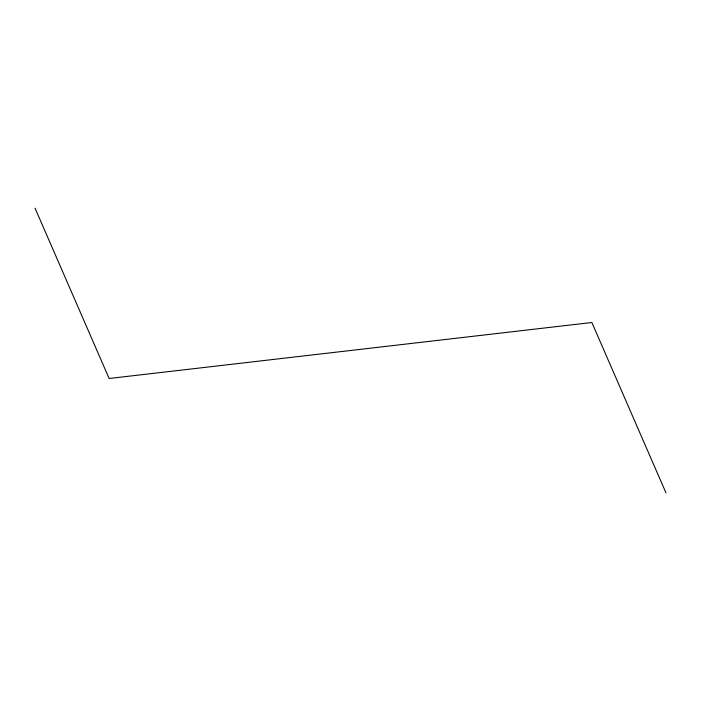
<?xml version="1.0" encoding="UTF-8"?>
<svg xmlns="http://www.w3.org/2000/svg" width="701" height="701" viewBox="0 0 701 701"><rect width="100%" height="100%" fill="white"/><g stroke="black" fill="none" stroke-linecap="round" stroke-linejoin="round"><path stroke-width="1.05" d="M665.95 492.821L591.872 322.504L109.128 378.496L35.05 208.179"/></g></svg>
